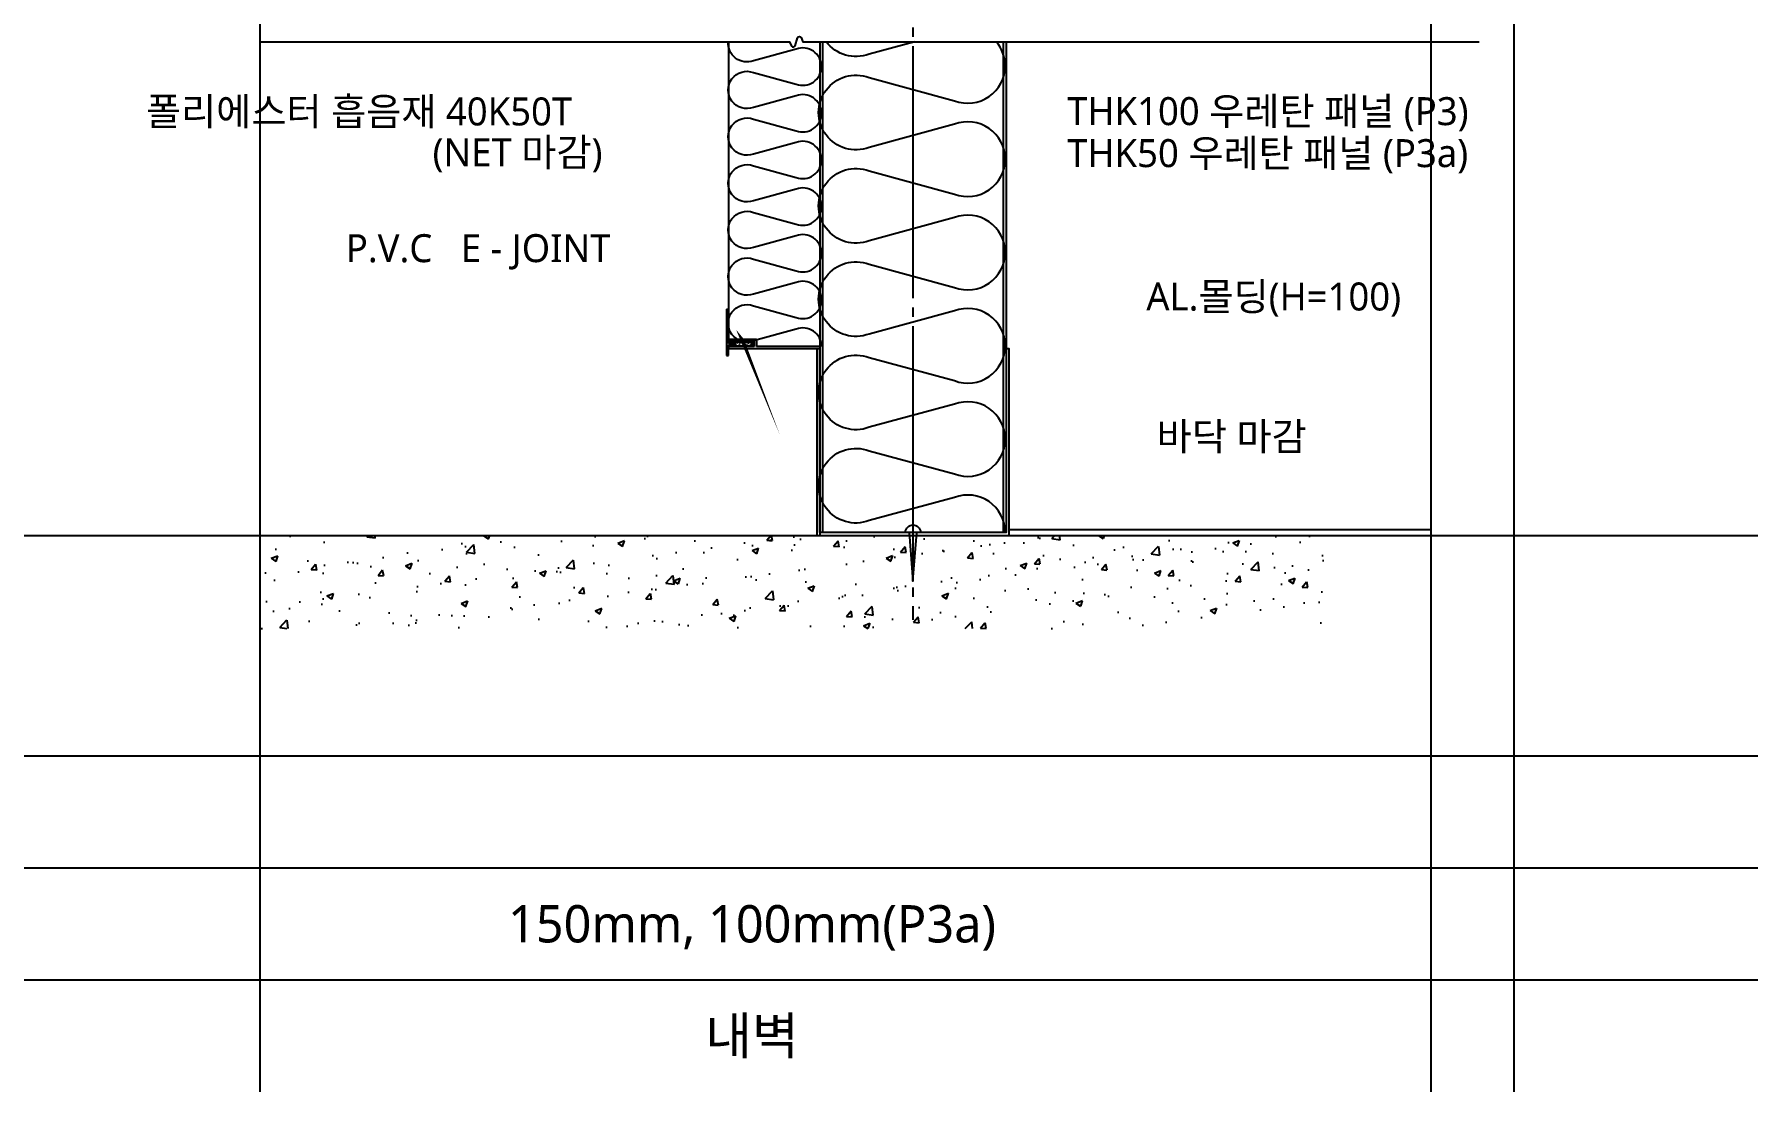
# Model space of a CAD drawing. Header units: millimetres. Extents: x 150 to 8166, y -2863 to -229.
# Drawn here: x 1975 to 2893, y -2863 to -2296 of the extents above; entities that cross this region are included whole.
import ezdxf
from ezdxf.enums import TextEntityAlignment as Align

# ---------------------------------------------------------------- set-up
doc = ezdxf.new("R2010")
doc.units = ezdxf.units.MM
doc.header["$LTSCALE"] = 5
doc.header["$MEASUREMENT"] = 0
doc.linetypes.add('C301', pattern=[30, 27, -1, 1, -1])
doc.layers.get('0').update_dxf_attribs({"linetype": 'CONTINUOUS'})
for name, color, linetype in [('01-CEN', 1, 'C301'), ('01CONC', 2, 'CONTINUOUS'), ('01FIN', 9, 'CONTINUOUS'), ('01HAT', 8, 'CONTINUOUS'), ('01단열재', 55, 'CONTINUOUS'), ('01외벽패널', 3, 'CONTINUOUS'), ('01하지철물', 8, 'CONTINUOUS'), ('2', 2, 'CONTINUOUS'), ('3', 3, 'CONTINUOUS'), ('4', 4, 'CONTINUOUS'), ('5', 5, 'CONTINUOUS'), ('ETC', 6, 'CONTINUOUS'), ('SYM-LEAD', 6, 'CONTINUOUS'), ('TEXT', 3, 'CONTINUOUS')]:
    doc.layers.add(name, color=color, linetype=linetype)
doc.layers.add('02Waste', color=171, linetype='CONTINUOUS', plot=False)
doc.styles.add('스타일1', font='malgun.ttf')

# ---------------------------------------------------------------- blocks, each defined once
blk = doc.blocks.new('HILTI')
at = {"layer": '2'}
blk.add_lwpolyline([(4, 0, 1), (-4, 0)], format="xyb", close=True, dxfattribs=at)
blk.add_lwpolyline([(2, 0), (0, -26), (-2, 0)], dxfattribs=at)

msp = doc.modelspace()

# ---------------------------------------------------------------- hatches: boundary and pattern name
at = {"layer": '01HAT'}
h = msp.add_hatch(dxfattribs=at)
h.set_pattern_fill('AR-CONC', color=256, scale=5, style=0)
h.set_pattern_definition([(49.99999999999999, (-20351.04804050652, -69922.35356560905), (35.86300913003767, -3.137606749129755), [3.75, -41.25]), (355, (-20351.04804050652, -69922.35356560905), (-6.937566680650001, 37.60960668500059), [3, -33]), (100.4513999999998, (-20348.05945650777, -69922.61503260906), (28.92546908570108, 34.47197710304768), [3.187009499999993, -35.05710559999989]), (46.18420000000002, (-20351.04804050652, -69912.35356560905), (53.36205243128222, -8.275950716450904), [5.624999999999971, -61.87499999999977]), (96.63559999999966, (-20346.60120325824, -69913.04323095895), (46.73313527743517, 48.70589354502209), [4.780514399999962, -52.5856499999997]), (351.1842, (-20351.04804050652, -69912.35356560905), (46.73309725668136, 48.70593004626623), [4.5, -49.5]), (21, (-20346.04804050652, -69914.85356560905), (29.84535260592308, -20.13094453326694), [3.75, -41.25]), (326.0000000000001, (-20346.04804050652, -69914.85356560905), (12.16576659607909, 36.25750225234265), [3, -33]), (71.4514, (-20343.56092885798, -69916.53114590907), (42.0111314290745, 16.12652483549762), [3.1870095, -35.0571056]), (37.50000000000001, (-20351.04804050652, -69922.35356560905), (0.6079927658645334, 16.64469269156557), [0, -32.59999999999999, 0, -33.5, 0, -33.125]), (7.499999999999999, (-20351.04804050652, -69922.35356560905), (13.15347687210743, 19.72058559411801), [0, -19.1, 0, -31.85, 0, -12.625]), (327.5, (-20362.1980405069, -69922.35356560905), (26.69112180862045, -1.12774358671899), [0, -12.5, 0, -39, 0, -51.75]), (317.5, (-20367.1980405069, -69922.35356560905), (29.15930846711931, 5.005249116615882), [0, -16.25, 0, -25.9, 0, -36.75])])
h.paths.add_polyline_path([(2670.926901922493, -2614.329164257016), (2670.926901922493, -2564.329164257016), (2095.926901922493, -2564.329164257016), (2095.926901922493, -2614.329164257016)])

# ---------------------------------------------------------------- linework, layer by layer
for p, q in [((149.9999991415539, -2742.500016552604), (3584.999999703468, -2742.500016552603)), ((149.9999991415539, -2802.500016552604), (3584.999999703468, -2802.500016552603))]:
    msp.add_line(p, q)
at = {"layer": '01-CEN'}
msp.add_line((2445.92690192063, -1852.232130254129), (2445.926901922493, -2609.551661275536), dxfattribs=at)
at = {"layer": '01CONC'}
msp.add_line((2095.926901922493, -2564.329164257016), (2723.426904029459, -2564.329164257017), dxfattribs=at)
at = {"layer": '01FIN'}
msp.add_line((2723.426904029459, -2561.329164256551), (2497.52690192212, -2561.32916425655), dxfattribs=at)
at = {"layer": '01단열재'}
for points in [[(2396.926901922493, -2463.152295685586, 0.52485565577158), (2383.376901922492, -2453.802295685586), (2360.476901922493, -2460.002295685586, -1.449197860962627), (2360.476901922493, -2441.302295685586), (2383.376901922492, -2447.502295685586, 0.5248556557715773), (2396.926901922493, -2438.152295685586, 0.5248556557715834), (2383.376901922492, -2428.802295685586), (2360.476901922493, -2435.002295685586, -1.449197860962627), (2360.476901922493, -2416.302295685586), (2383.376901922492, -2422.502295685586, 0.5248556557715773), (2396.926901922493, -2413.152295685586, 0.5248556557715834), (2383.376901922492, -2403.802295685586), (2360.476901922493, -2410.002295685586, -1.449197860962627), (2360.476901922493, -2391.302295685586), (2383.376901922492, -2397.502295685586, 0.5248556557715773), (2396.926901922493, -2388.152295685586, 0.5248556557715834), (2383.376901922492, -2378.802295685586), (2360.476901922493, -2385.002295685586, -1.449197860962627), (2360.476901922493, -2366.302295685586), (2383.376901922492, -2372.502295685586, 0.5248556557715773), (2396.926901922493, -2363.152295685586, 0.5248556557715834), (2383.376901922492, -2353.802295685586), (2360.476901922493, -2360.002295685586, -1.449197860962627), (2360.476901922493, -2341.302295685586), (2383.376901922492, -2347.502295685586, 0.5248556557715773), (2396.926901922493, -2338.152295685586, 0.5248556557715834), (2383.376901922492, -2328.802295685586), (2360.476901922493, -2335.002295685586, -1.449197860962627), (2360.476901922493, -2316.302295685586), (2383.376901922492, -2322.502295685586, 0.5248556557715773), (2396.926901922493, -2313.152295685586, 0.5248556557715834), (2383.376901922492, -2303.802295685586), (2360.476901922493, -2310.002295685586, -0.5527098763645292), (2346.963955976367, -2299.79219311031, -0.5527098763645292)], [(2495.326901921002, -2562.729164256923, 0.5248556557716534), (2468.226901921003, -2544.029164256923), (2422.426901921002, -2556.429164256923, -1.449197860962594), (2422.426901921002, -2519.029164256923), (2468.226901921003, -2531.429164256923, 0.5248556557716039), (2495.326901921002, -2512.729164256923, 0.5248556557716135), (2468.226901921003, -2494.029164256923), (2422.426901921002, -2506.429164256923, -1.449197860962594), (2422.426901921002, -2469.029164256923), (2468.226901921003, -2481.429164256923, 0.5248556557716039), (2495.326901921002, -2462.729164256923, 0.5248556557716135), (2468.226901921003, -2444.029164256923), (2422.426901921002, -2456.429164256923, -1.449197860962594), (2422.426901921002, -2419.029164256923), (2468.226901921003, -2431.429164256923, 0.5248556557716039), (2495.326901921002, -2412.729164256923, 0.5248556557716135), (2468.226901921003, -2394.029164256923), (2422.426901921002, -2406.429164256923, -1.449197860962594), (2422.426901921002, -2369.029164256923), (2468.226901921003, -2381.429164256923, 0.5248556557716039), (2495.326901921002, -2362.729164256923, 0.5248556557716135), (2468.226901921003, -2344.029164256923), (2422.426901921002, -2356.429164256923, -1.449197860962594), (2422.426901921002, -2319.029164256923), (2468.226901921003, -2331.429164256923, 0.5248556557716039), (2495.326901921002, -2312.729164256923, 0.1776681597050893), (2490.578317029201, -2299.79219311031, 0.1776681597050893)], [(2446.940875994784, -2299.79219311031), (2422.426901921002, -2306.429164256923, -0.3331105633811038), (2399.373900057565, -2299.79219311031)]]:
    msp.add_lwpolyline(points, format="xyb", dxfattribs=at)
at = {"layer": '01외벽패널'}
for p, q in [((2395.926901922493, -2299.79219311031), (2395.926901922493, -2554.729164256923)), ((2397.52690192212, -2299.79219311031), (2397.52690192212, -2562.729164256923)), ((2494.326901921002, -2299.79219311031), (2494.326901921002, -2562.729164256923)), ((2495.926901922493, -2299.79219311031), (2495.926901922493, -2562.729164256923))]:
    msp.add_line(p, q, dxfattribs=at)
at = {"layer": '01하지철물'}
msp.add_line((2395.92690192063, -2299.792193112638), (2395.92690192063, -2564.329164259112), dxfattribs=at)
at = {"layer": '01하지철물', "color": 4}
msp.add_lwpolyline([(2497.52690192212, -2564.329164257016), (2497.52690192212, -2464.329164257016), (2495.926901922493, -2464.329164257016), (2495.926901922493, -2562.729164256923), (2395.926901922493, -2562.729164256923), (2395.926901922493, -2464.329164257016), (2394.326901922865, -2464.329164257016), (2394.326901922865, -2564.329164257016)], close=True, dxfattribs=at)
at = {"layer": '02Waste', "ltscale": 0.1}
for p, q in [((2095.926901922493, -228.6893922027416), (2095.926901922493, -2862.500016552604)), ((2723.426904029459, -228.6893922027416), (2723.426904029459, -2862.500016552604)), ((317.4717417659717, -2564.329164257015), (3584.999999703467, -2564.329164257015))]:
    msp.add_line(p, q, dxfattribs=at)
at = {"layer": '3'}
msp.add_line((2768.117935219094, -2862.500016552604), (2768.117935219094, -228.6893922027416), dxfattribs=at)
at = {"layer": '4'}
msp.add_line((149.9999991415539, -2682.500016552604), (3584.999999703468, -2682.500016552604), dxfattribs=at)
at = {"layer": '5'}
msp.add_lwpolyline([(2095.926901922493, -2299.79219311031), (2379.729312066851, -2299.79219311031), (2380.884375109269, -2302.099053797055, 0.6664810144908515), (2382.724367760984, -2301.950794858368), (2384.129436082138, -2297.633591362484, -0.7024360545865561), (2386.009927232681, -2297.574463918781), (2386.914433144896, -2299.79219311031), (2749.363479859442, -2299.79219311031)], format="xyb", dxfattribs=at)
at = {"layer": 'ETC', "color": 4, "linetype": 'Continuous'}
msp.add_line((2347.118457116107, -2299.79219311031), (2347.118457116107, -2455.1482467414), dxfattribs=at)
at = {"layer": 'ETC', "color": 4}
for p, q in [((2345.918731401879, -2443.038250063489), (2345.918731401879, -2468.032535777807)), ((2345.918731401879, -2443.038250063489), (2347.118457116107, -2443.038250063489)), ((2347.118457116107, -2443.038250063489), (2347.118457116107, -2461.441670128906)), ((2361.995805205854, -2459.321826053701), (2347.118457116107, -2459.321826053701)), ((2361.995805205854, -2459.321826053701), (2361.995805205854, -2463.120957482302)), ((2345.918731401879, -2468.032535777807), (2347.118457116107, -2468.032535777807)), ((2360.796079491495, -2460.521551767999), (2347.118457116107, -2460.521551767999)), ((2347.118457116107, -2461.3245599341), (2350.917588544621, -2461.3245599341)), ((2347.118457116107, -2461.441670128906), (2350.960982166679, -2461.441670128906)), ((2347.118457116107, -2462.20425795503), (2350.917588544621, -2462.20425795503)), ((2347.118457116107, -2468.032535777807), (2347.118457116107, -2462.20425795503)), ((2347.118457116107, -2462.321370895502), (2350.917588544621, -2462.321370895502)), ((2360.796079491495, -2463.152295685586), (2347.118457116107, -2463.152295685586)), ((2395.92690192063, -2464.352773221994), (2347.118457116107, -2464.383359603152)), ((2351.478817958611, -2461.3245599341), (2350.917588544621, -2460.875576402946)), ((2350.917588544621, -2461.3245599341), (2350.917588544621, -2460.875576402946)), ((2351.91735997329, -2463.004075097886), (2350.917588544621, -2462.20425795503)), ((2351.91735997329, -2463.121188038325), (2350.917588544621, -2462.321370895502)), ((2350.960982166679, -2461.441670128906), (2350.960982166679, -2461.027401495293)), ((2351.478817958611, -2461.441670128906), (2350.960982166679, -2461.027401495293)), ((2352.478589387214, -2460.524742791245), (2351.478817958611, -2461.3245599341)), ((2352.478589387214, -2460.641852986047), (2351.478817958611, -2461.441670128906)), ((2352.917131401824, -2462.20425795503), (2351.91735997329, -2463.004075097886)), ((2352.917131401824, -2462.321370895502), (2351.91735997329, -2463.121188038325)), ((2353.478360815749, -2461.3245599341), (2352.478589387214, -2460.524742791245)), ((2353.478360815749, -2461.441670128906), (2352.478589387214, -2460.641852986047)), ((2353.916902830359, -2463.004075097886), (2352.917131401824, -2462.20425795503)), ((2353.916902830359, -2463.121188038325), (2352.917131401824, -2462.321370895502)), ((2354.478132244418, -2460.524742791245), (2353.478360815749, -2461.3245599341)), ((2354.478132244418, -2460.641852986047), (2353.478360815749, -2461.441670128906)), ((2354.916674259097, -2462.20425795503), (2353.916902830359, -2463.004075097886)), ((2354.916674259097, -2462.321370895502), (2353.916902830359, -2463.121188038325)), ((2355.477903672887, -2461.3245599341), (2354.478132244418, -2460.524742791245)), ((2355.477903672887, -2461.441670128906), (2354.478132244418, -2460.641852986047)), ((2355.916445687563, -2463.004075097886), (2354.916674259097, -2462.20425795503)), ((2355.916445687563, -2463.121188038325), (2354.916674259097, -2462.321370895502)), ((2356.477675101487, -2460.524742791245), (2355.477903672887, -2461.3245599341)), ((2356.477675101487, -2460.641852986047), (2355.477903672887, -2461.441670128906)), ((2356.916217116101, -2462.20425795503), (2355.916445687563, -2463.004075097886)), ((2356.916217116101, -2462.321370895502), (2355.916445687563, -2463.121188038325)), ((2357.477446530091, -2461.3245599341), (2356.477675101487, -2460.524742791245)), ((2357.477446530091, -2461.441670128906), (2356.477675101487, -2460.641852986047)), ((2357.915988544701, -2463.004075097886), (2356.916217116101, -2462.20425795503)), ((2357.915988544701, -2463.121188038325), (2356.916217116101, -2462.321370895502)), ((2358.477217958626, -2460.524742791245), (2357.477446530091, -2461.3245599341)), ((2358.477217958626, -2460.641852986047), (2357.477446530091, -2461.441670128906)), ((2358.915759973305, -2462.20425795503), (2357.915988544701, -2463.004075097886)), ((2358.915759973305, -2462.321370895502), (2357.915988544701, -2463.121188038325)), ((2359.476989387226, -2461.3245599341), (2358.477217958626, -2460.524742791245)), ((2359.476989387226, -2461.441670128906), (2358.477217958626, -2460.641852986047)), ((2359.809222451779, -2462.919027937861), (2358.915759973305, -2462.20425795503)), ((2359.91553140177, -2463.121188038325), (2358.915759973305, -2462.321370895502)), ((2359.91553140177, -2460.973726322414), (2359.476989387226, -2461.3245599341)), ((2359.809222451779, -2461.175883677262), (2359.476989387226, -2461.441670128906)), ((2359.809222451779, -2462.919027937861), (2359.809222451779, -2461.175883677262)), ((2359.91553140177, -2463.121188038325), (2359.91553140177, -2460.973726322414)), ((2360.796079491495, -2460.521551767999), (2360.796079491495, -2463.120957482302)), ((2395.92690192063, -2463.152295685586), (2361.995805205854, -2463.152295685586))]:
    msp.add_line(p, q, dxfattribs=at)
at = {"layer": 'ETC'}
for p, q in [((2347.118457116107, -2459.321826053701), (2347.118457116107, -2460.521551767999)), ((2347.118457116107, -2463.152295685586), (2347.118457116107, -2464.383359603152))]:
    msp.add_line(p, q, dxfattribs=at)
at = {"layer": 'SYM-LEAD'}
for points in [[(2376.623017768396, -2336.329164258414, 0, 5, 0), (2361.623017768396, -2336.329164258414, 0, 0, 0), (2301.623017768396, -2336.329164258414, 0, 0, 0)], [(2487.216961250059, -2336.329164258414, 0, 5, 0), (2502.216961250059, -2336.329164258414, 0, 0, 0), (2528.580895781867, -2336.329164258414, 0, 0, 0)], [(2355.419989512418, -2459.321826053701, 0, 5, 0), (2347.919989512418, -2446.331444996792, 0, 0, 0), (2332.153163540293, -2408.381485187133, 0, 0, 0), (2307.688302993425, -2408.381485187133, 0, 0, 0)], [(2499.02690192212, -2498.079164257016, 0, 4.999999999999999, 0), (2508.336033633841, -2486.317358836042, 0, 0, 0), (2547.9002561969, -2436.329164257016, 0, 0, 0), (2570.926901916905, -2436.329164257016, 0, 0, 0)], [(2546.363479859442, -2561.329164259112, 0, 5, 0), (2546.363479859442, -2546.329164259112, 0, 0, 0), (2546.363479859442, -2511.329164259112, 0, 0, 0), (2571.363479859442, -2511.329164259112, 0, 0, 0)]]:
    msp.add_lwpolyline(points, format="xyseb", dxfattribs=at)

# ---------------------------------------------------------------- block references
at = {"layer": '01하지철물', "color": 4, "xscale": -1.004016064107418, "yscale": 1.004016064223833, "zscale": 1.004016064257028}
msp.add_blockref('HILTI', (2445.926901922493, -2562.729164256923), dxfattribs=at)

# ---------------------------------------------------------------- texts
at = {"layer": 'TEXT', "style": '스타일1'}
for s, p in [('폴리에스터 흡음재 40K50T ', (2034.934928492574, -2344.657400423451)), ('(NET 마감)', (2188.547324369826, -2366.534776100093)), ('P.V.C   E - JOINT', (2142.024217868661, -2417.927245211582))]:
    msp.add_text(s, height=15, dxfattribs=at).set_placement(p)
for s, p in [('THK100 우레탄 패널 (P3)', (2528.580895781867, -2336.995830924925)), ('THK50 우레탄 패널 (P3a)', (2528.580895781867, -2359.495830924925)), ('AL.몰딩(H=100)', (2570.926901916905, -2436.329164257016))]:
    msp.add_text(s, height=15, dxfattribs=at).set_placement(p, align=Align.MIDDLE_LEFT)
for p in [(2656.893568583695, -2511.329164257016), (2656.893568589283, -2511.329164259112)]:
    msp.add_text('바닥 마감', height=15, dxfattribs=at).set_placement(p, align=Align.MIDDLE_RIGHT)
for s, p in [('150mm, 100mm(P3a)', (2359.676902976907, -2772.500016552603)), ('내벽', (2359.676902976907, -2832.500016552603))]:
    msp.add_text(s, height=20, dxfattribs=at).set_placement(p, align=Align.MIDDLE_CENTER)

doc.saveas('drawing.dxf')
